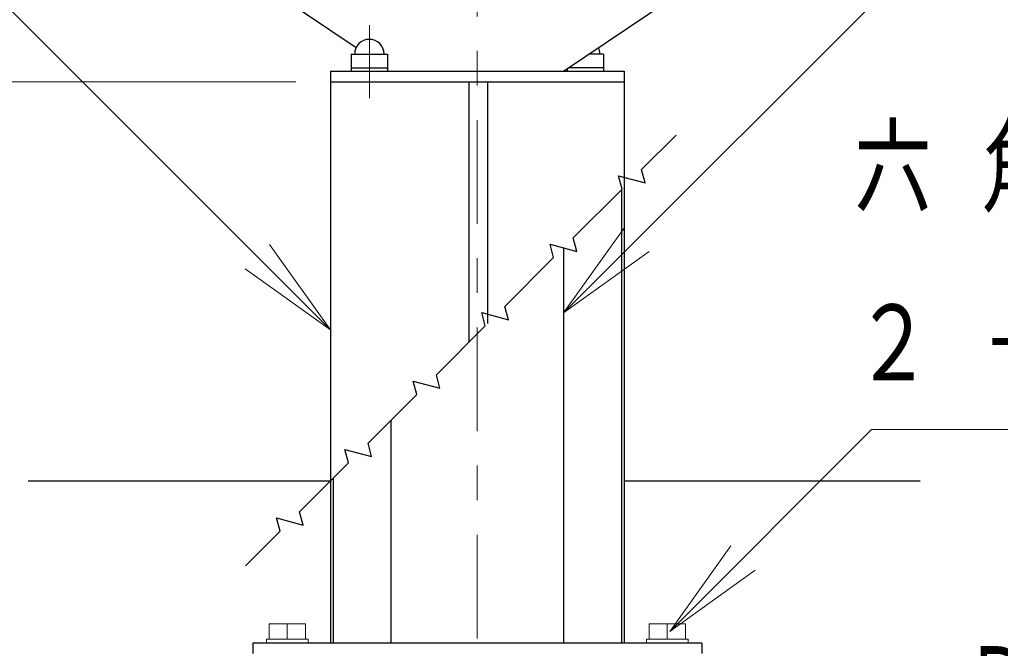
# Model space of a CAD drawing. Units: millimetres on the paper. Extents: x -365 to 0, y 0 to 257.
# Drawn here: x -200.08 to -171.69, y 89.67 to 107.87 of the extents above; entities that cross this region are included whole.
import ezdxf

# ---------------------------------------------------------------- set-up
doc = ezdxf.new("R2010")
doc.units = ezdxf.units.MM
doc.linetypes.add('USER2', pattern=[6, 3, -1, 1, -1])
doc.layers.add('LY_1', color=7, linetype='Continuous', lineweight=25)
doc.styles.add('ＭＳ ゴシック', font='')
doc.styles.get('ＭＳ ゴシック').set_extended_font_data('MS Gothic')

msp = doc.modelspace()

# ---------------------------------------------------------------- linework, layer by layer
at = {"layer": 'LY_1', "linetype": 'USER2', "lineweight": 13}
for p, q in [((-186.832, 116.959), (-186.832, 68.146)), ((-189.957, 107.708), (-189.957, 105.592))]:
    msp.add_line(p, q, dxfattribs=at)
at = {"layer": 'LY_1'}
for p, q in [((-190.342, 107.052), (-196.5, 111.206)), ((-184.332, 106.371), (-177.165, 111.206)), ((-190.482, 106.871), (-190.482, 106.371)), ((-190.482, 106.871), (-189.432, 106.871)), ((-189.432, 106.871), (-189.432, 106.371)), ((-183.182, 106.871), (-183.591, 106.871)), ((-183.182, 106.871), (-183.182, 106.371)), ((-191.082, 106.371), (-182.582, 106.371)), ((-191.082, 106.371), (-191.082, 89.821)), ((-190.482, 106.471), (-189.432, 106.471)), ((-184.232, 106.438), (-184.232, 106.371)), ((-183.182, 106.471), (-184.184, 106.471)), ((-182.582, 106.371), (-182.582, 89.821)), ((-191.082, 106.071), (-182.582, 106.071)), ((-187.082, 106.071), (-187.082, 98.521)), ((-186.532, 106.071), (-186.532, 99.071)), ((-182.657, 102.946), (-182.657, 89.821)), ((-184.332, 101.271), (-184.332, 89.821)), ((-189.332, 96.271), (-189.332, 89.821)), ((-191.007, 94.596), (-191.007, 89.821)), ((-199.832, 94.521), (-191.082, 94.521)), ((-182.582, 94.521), (-174.016, 94.521)), ((-193.332, 89.821), (-193.332, 89.521)), ((-180.332, 89.821), (-193.332, 89.821)), ((-180.332, 89.821), (-180.332, 89.521))]:
    msp.add_line(p, q, dxfattribs=at)
at = {"layer": 'LY_1', "lineweight": 13}
for p, q in [((-192.082, 106.071), (-213.332, 106.071)), ((-184.332, 99.386), (-182.565, 101.861)), ((-184.332, 99.386), (-182.211, 101.507)), ((-192.85, 101.361), (-191.082, 98.886)), ((-181.857, 101.153), (-184.332, 99.386)), ((-191.082, 98.886), (-193.204, 101.008)), ((-191.082, 98.886), (-193.557, 100.654)), ((-181.26, 90.164), (-179.493, 92.639)), ((-181.26, 90.164), (-179.139, 92.286)), ((-178.786, 91.932), (-181.26, 90.164))]:
    msp.add_line(p, q, dxfattribs=at)
at = {"layer": 'LY_1', "color": 32, "lineweight": 13}
for p, q in [((-192.857, 90.386), (-192.857, 89.936)), ((-192.857, 90.386), (-191.807, 90.386)), ((-192.332, 90.386), (-192.332, 89.936)), ((-191.807, 90.386), (-191.807, 89.936)), ((-181.857, 90.386), (-181.857, 89.936)), ((-181.857, 90.386), (-180.807, 90.386)), ((-181.332, 90.386), (-181.332, 89.936)), ((-180.807, 90.386), (-180.807, 89.936)), ((-192.932, 89.936), (-192.932, 89.821)), ((-192.932, 89.936), (-191.732, 89.936)), ((-191.732, 89.936), (-191.732, 89.821)), ((-181.932, 89.936), (-181.932, 89.821)), ((-181.932, 89.936), (-180.732, 89.936)), ((-180.732, 89.936), (-180.732, 89.821))]:
    msp.add_line(p, q, dxfattribs=at)
at = {"layer": 'LY_1', "lineweight": 13}
for points in [[(-191.082, 98.886), (-211.173, 118.977), (-235.178, 118.977)], [(-184.332, 99.386), (-174.14, 109.578), (-129.025, 109.578)], [(-181.26, 90.164), (-175.421, 96.004), (-136.421, 96.004)]]:
    msp.add_lwpolyline(points, dxfattribs=at)
at = {"layer": 'LY_1'}
msp.add_lwpolyline([(-193.539, 92.064), (-192.542, 93.062), (-192.645, 93.448), (-191.872, 93.241), (-191.976, 93.627), (-190.562, 95.041), (-190.665, 95.428), (-189.892, 95.221), (-189.996, 95.607), (-188.582, 97.021), (-188.685, 97.408), (-187.913, 97.201), (-188.016, 97.587), (-186.602, 99.001), (-186.705, 99.388), (-185.933, 99.181), (-186.036, 99.567), (-184.622, 100.981), (-184.726, 101.367), (-183.953, 101.16), (-184.056, 101.547), (-182.642, 102.961), (-182.746, 103.347), (-181.973, 103.14), (-182.076, 103.527), (-181.079, 104.524)], dxfattribs=at)
for centre, start, end in [((-189.957, 106.871), 360, 180), ((-183.707, 106.871), 0, 25.2072)]:
    msp.add_arc(centre, 0.425, start, end, dxfattribs=at)

# ---------------------------------------------------------------- texts
at = {"layer": 'LY_1', "char_height": 2.199, "attachment_point": 4, "style": 'ＭＳ ゴシック'}
for s, insert in [('\\T1.64;\\W0.75;六角ボルト', (-175.918, 103.504)), ('\\T1.64;\\W0.75;２－Ｍ１２×２５Ｌ\u3000ＳＵＳ', (-175.918, 98.504)), ('\\T1.64;\\W0.65;ＰＣコンクリ－ト', (-172.753, 88.567))]:
    msp.add_mtext(s, dxfattribs=dict(at, insert=insert))

doc.saveas('drawing.dxf')
